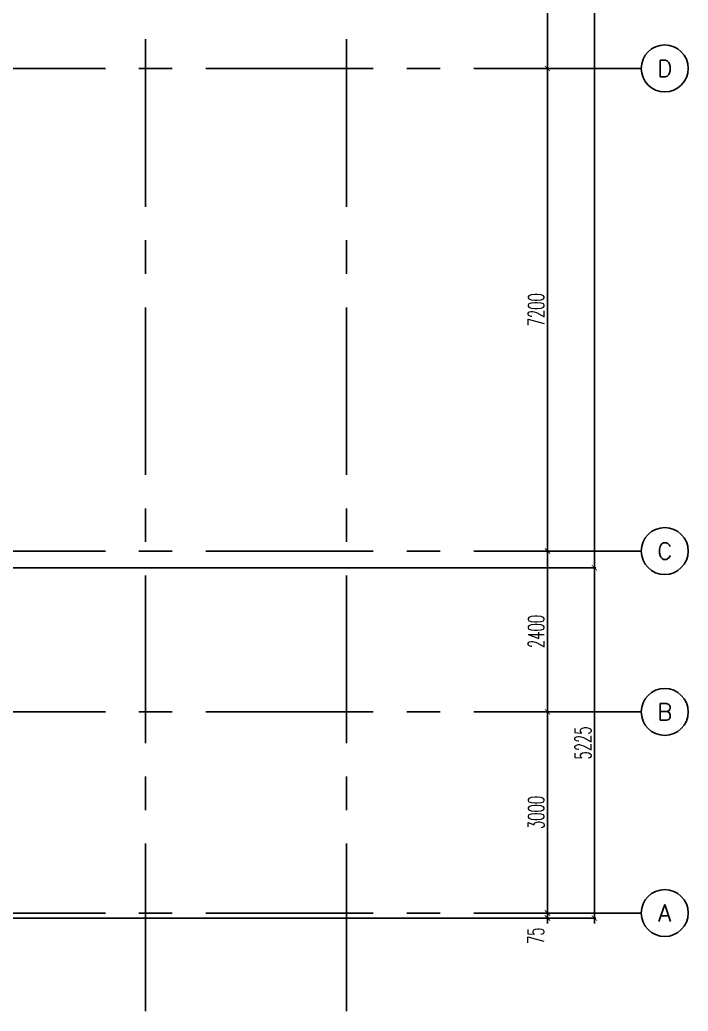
# Model space of a CAD drawing. Extents: x 0 to 93, y -1.5 to 78.
# Drawn here: x 83 to 92.97, y -1.46 to 13.32 of the extents above; entities that cross this region are included whole.
import ezdxf
from ezdxf.enums import TextEntityAlignment as Align

# ---------------------------------------------------------------- set-up
doc = ezdxf.new("R2010")
doc.units = 0
doc.header["$MEASUREMENT"] = 0
doc.header["$PDMODE"] = 34
doc.linetypes.add('CENTERX2', pattern=[4, 2.5, -0.5, 0.5, -0.5])
doc.layers.get('0').update_dxf_attribs({"color": 11, "linetype": 'CONTINUOUS'})
doc.layers.get('DEFPOINTS').update_dxf_attribs({"color": 11, "linetype": 'CONTINUOUS'})
for name, color, linetype in [('AX-CR', 11, 'CONTINUOUS'), ('AX-DIM', 11, 'CONTINUOUS'), ('AX-TXT', 11, 'CONTINUOUS'), ('AXES', 11, 'CENTERX2')]:
    doc.layers.add(name, color=color, linetype=linetype)
doc.styles.add('ROMANS', font='ROMANS.shx', dxfattribs={"width": 0.6})
doc.dimstyles.new('DIM-OUT', dxfattribs={"dimscale": 0, "dimtxt": 0.24, "dimasz": 0.08, "dimexe": 0.02, "dimexo": 0.02, "dimgap": 0.05, "dimtad": 1, "dimdec": 0, "dimlfac": 1000, "dimzin": 0, "dimdsep": 46, "dimtxsty": 'ROMANS', "dimblk1": 'ARCHTICK', "dimblk2": 'ARCHTICK', "dimsah": 1, "dimcen": 0.01, "dimdle": 0.08, "dimclrd": 7, "dimclre": 7, "dimclrt": 2, "dimadec": 0, "dimazin": 0, "dimtp": 2, "dimtm": 2, "dimtfac": 0.114286, "dimtdec": 0, "dimtix": 1, "dimtmove": 2, "dimatfit": 3, "dimldrblk": 'ARCHTICK', "dimfxl": 0, "dimtolj": 1, "dimtzin": 0, "dimarcsym": 0})

# ---------------------------------------------------------------- blocks, each defined once
blk = doc.blocks.new('_ARCHTICK')
at = {"color": 0, "linetype": 'ByBlock', "const_width": 0.15}
blk.add_lwpolyline([(-0.5, -0.5), (0.5, 0.5)], dxfattribs=at)
blk = doc.blocks.new('*D193')
at = {"layer": 'AX-DIM', "color": 7, "lineweight": -2}
for p, q in [((91.572, 5.23), (91.572, -0.155)), ((90.892, 5.15), (91.592, 5.15)), ((48.947, -0.075), (91.592, -0.075))]:
    blk.add_line(p, q, dxfattribs=at)
at = {"layer": 'DEFPOINTS', "color": 0}
for p in [(90.872, 5.15), (48.927, -0.075), (91.572, -0.075)]:
    blk.add_point(p, dxfattribs=at)
at = {"layer": 'AX-DIM', "color": 7, "lineweight": -2, "xscale": 0.08, "yscale": 0.08, "zscale": 0.08}
for p, rotation in [((91.572, 5.15), 90), ((91.572, -0.075), 270)]:
    blk.add_blockref('_ARCHTICK', p, dxfattribs=dict(at, rotation=rotation))
at = {"layer": 'AX-DIM', "color": 2, "insert": (91.402, 2.537), "char_height": 0.24, "attachment_point": 5, "rotation": 90, "style": 'ROMANS'}
blk.add_mtext('\\A1;5225', dxfattribs=at)
blk = doc.blocks.new('*D170')
at = {"layer": 'AX-DIM', "color": 7, "lineweight": -2}
for p, q in [((90.872, 16.28), (90.872, 12.52)), ((90.492, 16.2), (90.892, 16.2)), ((90.492, 12.6), (90.892, 12.6))]:
    blk.add_line(p, q, dxfattribs=at)
at = {"layer": 'DEFPOINTS', "color": 0}
for p in [(90.472, 16.2), (90.472, 12.6), (90.872, 12.6)]:
    blk.add_point(p, dxfattribs=at)
at = {"layer": 'AX-DIM', "color": 7, "lineweight": -2, "xscale": 0.08, "yscale": 0.08, "zscale": 0.08}
for p, rotation in [((90.872, 16.2), 90), ((90.872, 12.6), 270)]:
    blk.add_blockref('_ARCHTICK', p, dxfattribs=dict(at, rotation=rotation))
at = {"layer": 'AX-DIM', "color": 2, "insert": (90.702, 14.4), "char_height": 0.24, "attachment_point": 5, "rotation": 90, "style": 'ROMANS'}
blk.add_mtext('\\A1;3600', dxfattribs=at)
blk = doc.blocks.new('*D167')
at = {"layer": 'AX-DIM', "color": 7, "lineweight": -2}
for p, q in [((90.872, 0), (90.872, 0.08)), ((90.492, 0), (90.892, 0)), ((90.492, -0.075), (90.892, -0.075)), ((90.872, 0), (90.872, -0.075)), ((90.872, -0.075), (90.872, -0.155))]:
    blk.add_line(p, q, dxfattribs=at)
at = {"layer": 'DEFPOINTS', "color": 0}
for p in [(90.472, 0), (90.472, -0.075), (90.872, -0.075)]:
    blk.add_point(p, dxfattribs=at)
at = {"layer": 'AX-DIM', "color": 7, "lineweight": -2, "xscale": 0.08, "yscale": 0.08, "zscale": 0.08}
for p, rotation in [((90.872, 0), 270), ((90.872, -0.075), 90)]:
    blk.add_blockref('_ARCHTICK', p, dxfattribs=dict(at, rotation=rotation))
at = {"layer": 'AX-DIM', "color": 2, "insert": (90.697, -0.339), "char_height": 0.24, "attachment_point": 5, "rotation": 90, "style": 'ROMANS'}
blk.add_mtext('\\A1;75', dxfattribs=at)
blk = doc.blocks.new('*D166')
at = {"layer": 'AX-DIM', "color": 7, "lineweight": -2}
for p, q in [((90.492, 3), (90.892, 3)), ((90.872, 3.08), (90.872, -0.08)), ((90.492, 0), (90.892, 0))]:
    blk.add_line(p, q, dxfattribs=at)
at = {"layer": 'DEFPOINTS', "color": 0}
for p in [(90.472, 3), (90.472, 0), (90.872, 0)]:
    blk.add_point(p, dxfattribs=at)
at = {"layer": 'AX-DIM', "color": 7, "lineweight": -2, "xscale": 0.08, "yscale": 0.08, "zscale": 0.08}
for p, rotation in [((90.872, 3), 90), ((90.872, 0), 270)]:
    blk.add_blockref('_ARCHTICK', p, dxfattribs=dict(at, rotation=rotation))
at = {"layer": 'AX-DIM', "color": 2, "insert": (90.702, 1.5), "char_height": 0.24, "attachment_point": 5, "rotation": 90, "style": 'ROMANS'}
blk.add_mtext('\\A1;3000', dxfattribs=at)
blk = doc.blocks.new('*D165')
at = {"layer": 'AX-DIM', "color": 7, "lineweight": -2}
for p, q in [((90.872, 5.48), (90.872, 2.92)), ((90.492, 5.4), (90.892, 5.4)), ((90.492, 3), (90.892, 3))]:
    blk.add_line(p, q, dxfattribs=at)
at = {"layer": 'DEFPOINTS', "color": 0}
for p in [(90.472, 5.4), (90.472, 3), (90.872, 3)]:
    blk.add_point(p, dxfattribs=at)
at = {"layer": 'AX-DIM', "color": 7, "lineweight": -2, "xscale": 0.08, "yscale": 0.08, "zscale": 0.08}
for p, rotation in [((90.872, 5.4), 90), ((90.872, 3), 270)]:
    blk.add_blockref('_ARCHTICK', p, dxfattribs=dict(at, rotation=rotation))
at = {"layer": 'AX-DIM', "color": 2, "insert": (90.702, 4.2), "char_height": 0.24, "attachment_point": 5, "rotation": 90, "style": 'ROMANS'}
blk.add_mtext('\\A1;2400', dxfattribs=at)
blk = doc.blocks.new('*D164')
at = {"layer": 'AX-DIM', "color": 7, "lineweight": -2}
for p, q in [((90.492, 12.6), (90.892, 12.6)), ((90.872, 12.68), (90.872, 5.32)), ((90.492, 5.4), (90.892, 5.4))]:
    blk.add_line(p, q, dxfattribs=at)
at = {"layer": 'DEFPOINTS', "color": 0}
for p in [(90.472, 12.6), (90.472, 5.4), (90.872, 5.4)]:
    blk.add_point(p, dxfattribs=at)
at = {"layer": 'AX-DIM', "color": 7, "lineweight": -2, "xscale": 0.08, "yscale": 0.08, "zscale": 0.08}
for p, rotation in [((90.872, 12.6), 90), ((90.872, 5.4), 270)]:
    blk.add_blockref('_ARCHTICK', p, dxfattribs=dict(at, rotation=rotation))
at = {"layer": 'AX-DIM', "color": 2, "insert": (90.702, 9), "char_height": 0.24, "attachment_point": 5, "rotation": 90, "style": 'ROMANS'}
blk.add_mtext('\\A1;7200', dxfattribs=at)
blk = doc.blocks.new('*D162')
at = {"layer": 'AX-DIM', "color": 7, "lineweight": -2}
for p, q in [((91.572, 64.55), (91.572, 5.07)), ((82.742, 64.47), (91.592, 64.47)), ((82.742, 5.15), (91.592, 5.15))]:
    blk.add_line(p, q, dxfattribs=at)
at = {"layer": 'DEFPOINTS', "color": 0}
for p in [(82.722, 64.47), (82.722, 5.15), (91.572, 5.15)]:
    blk.add_point(p, dxfattribs=at)
at = {"layer": 'AX-DIM', "color": 7, "lineweight": -2, "xscale": 0.08, "yscale": 0.08, "zscale": 0.08}
for p, rotation in [((91.572, 64.47), 90), ((91.572, 5.15), 270)]:
    blk.add_blockref('_ARCHTICK', p, dxfattribs=dict(at, rotation=rotation))
at = {"layer": 'AX-DIM', "color": 2, "insert": (91.402, 34.81), "char_height": 0.24, "attachment_point": 5, "rotation": 90, "style": 'ROMANS'}
blk.add_mtext('\\A1;59320', dxfattribs=at)
blk = doc.blocks.new('AXR')
at = {"layer": 'AX-CR'}
blk.add_circle((350, 0), 350, dxfattribs=at)
at = {"layer": 'AX-TXT', "style": 'ROMANS'}
blk.add_attdef('AX', text='', height=250, dxfattribs=at).set_placement((350, 0), align=Align.MIDDLE)

msp = doc.modelspace()

# ---------------------------------------------------------------- linework, layer by layer
at = {"layer": 'AXES'}
for p, q in [((84.8717, -1.4643), (84.8717, 77.3484)), ((87.8717, -1.4643), (87.8717, 77.3484)), ((92.2717, 12.6), (24.2317, 12.6)), ((92.2717, 5.4), (24.2317, 5.4)), ((92.2717, 3), (24.2317, 3)), ((92.2717, 0), (24.2317, 0))]:
    msp.add_line(p, q, dxfattribs=at)

# ---------------------------------------------------------------- block references
at = {"layer": 'AXES', "xscale": 0.001, "yscale": 0.001, "zscale": 0.001}
for p, values in [((92.2717, 12.6), {'AX': 'D'}), ((92.2717, 5.4), {'AX': 'C'}), ((92.2717, 3), {'AX': 'B'}), ((92.2717, 0), {'AX': 'A'})]:
    msp.add_blockref('AXR', p, dxfattribs=at).add_auto_attribs(values)

# ---------------------------------------------------------------- dimensions: what is measured, and where the dimension line sits
at = {"layer": 'AX-DIM'}
for base, p1, p2, picture, middle in [((91.5717, 5.15), (82.7217, 64.47), (82.7217, 5.15), '*D162', (91.4017, 34.81)), ((90.8717, 12.6), (90.4717, 16.2), (90.4717, 12.6), '*D170', (90.7017, 14.4)), ((90.8717, 5.4), (90.4717, 12.6), (90.4717, 5.4), '*D164', (90.7017, 9)), ((90.8717, 3), (90.4717, 5.4), (90.4717, 3), '*D165', (90.7017, 4.2)), ((91.5717, -0.075), (90.8717, 5.15), (48.9267, -0.075), '*D193', (91.4017, 2.5375)), ((90.8717, 0), (90.4717, 3), (90.4717, 0), '*D166', (90.7017, 1.5))]:
    dim = msp.add_linear_dim(base=base, p1=p1, p2=p2, angle=270, dimstyle='DIM-OUT', override={"dimscale": 1}, dxfattribs=at)
    dim.commit()
    dim.dimension.update_dxf_attribs({"geometry": picture, "text_midpoint": middle})
dim = msp.add_linear_dim(base=(90.8717, -0.075), p1=(90.4717, 0), p2=(90.4717, -0.075), angle=270, dimstyle='DIM-OUT', override={"dimscale": 1}, dxfattribs=at)
dim.commit()
dim.dimension.update_dxf_attribs({"geometry": '*D167', "text_midpoint": (90.6967, -0.3395), "dimtype": 160})

doc.saveas('drawing.dxf')
